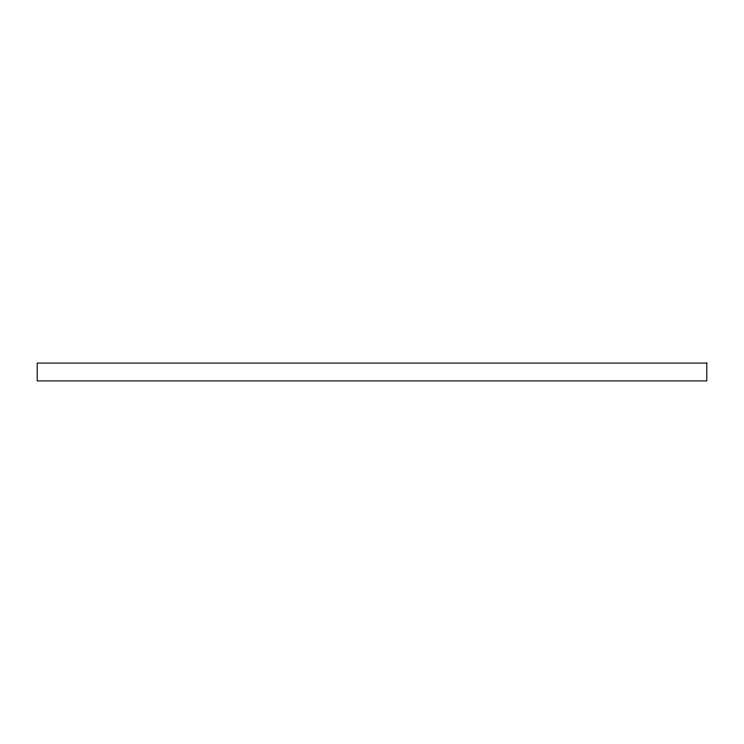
<?xml version="1.0" encoding="UTF-8"?>
<svg xmlns="http://www.w3.org/2000/svg" width="744" height="744" viewBox="0 0 744 744"><rect width="100%" height="100%" fill="white"/><g stroke="black" fill="none" stroke-linecap="round" stroke-linejoin="round"><path stroke-width="1.12" d="M706.8 363.072L37.2 363.072L37.2 380.928L706.8 380.928L706.8 363.072"/></g></svg>
